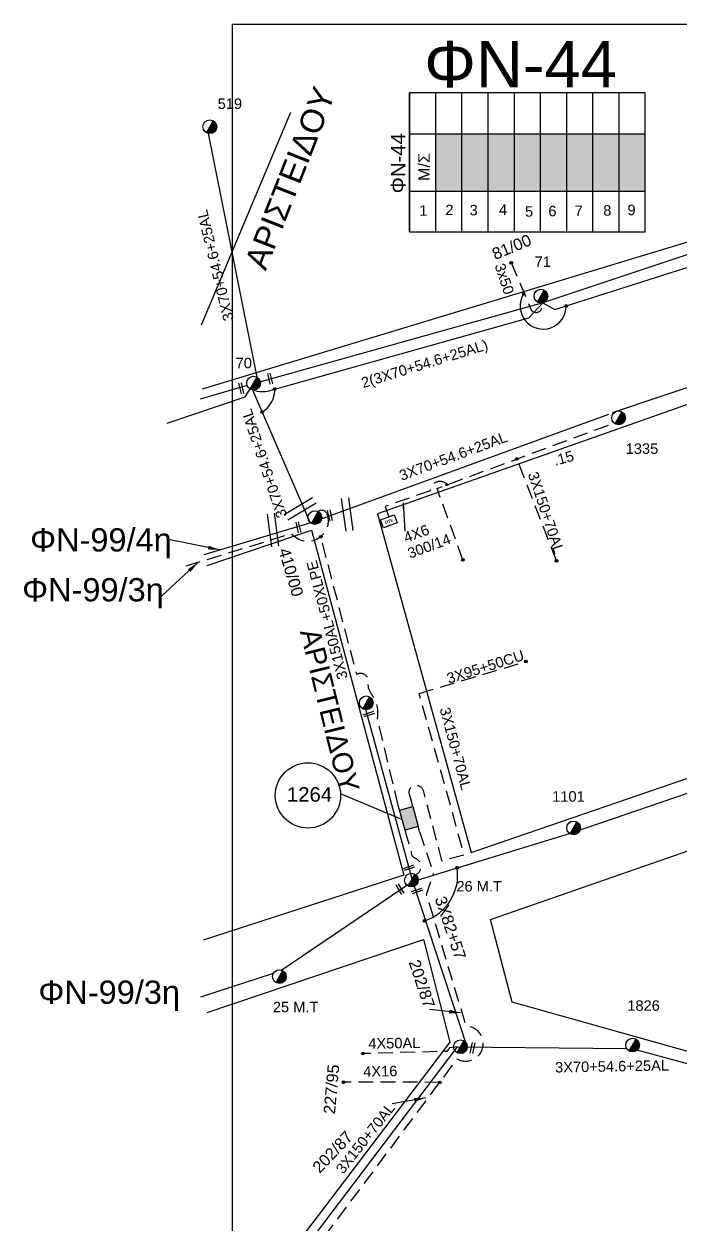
# Model space of a CAD drawing. Header units: millimetres. Extents: x 938 to 3112, y 793 to 1825.
# Drawn here: x 938.2 to 1051.1, y 1601.6 to 1808 of the extents above; entities that cross this region are included whole.
import ezdxf
from ezdxf.enums import TextEntityAlignment as Align

# ---------------------------------------------------------------- set-up
doc = ezdxf.new("R2010")
doc.units = ezdxf.units.MM
doc.linetypes.add('DASHED', pattern=[19.05, 12.7, -6.35])
for name, color, linetype in [('Link Box 4 Διευθύνσεων', 7, 'Continuous'), ('Pillar OTE', 7, 'Continuous'), ('Ασφαλειοκιβώτια Χ.Τ 9 αναχωρήσεων', 7, 'Continuous'), ('Γέφυρες Εναερίου Δικτύου', 7, 'Continuous'), ('Γυμνά εναέρια ΧΤ (2Φ)   3x50AL', 7, 'Continuous'), ('Εναέρια παροχή ΧΤ 4x16', 7, 'SYN_LINE'), ('Επιγραφές - Σχήματα', 7, 'Continuous'), ('Καλώδια ΧΤ   3x150+70AL', 7, 'DASHED'), ('Καλώδια ΧΤ   3x150AL+50XLPE', 7, 'DASHED'), ('Καλώδια ΧΤ   3x95+50CU', 7, 'DASHED'), ('Καλώδια ΧΤ   4x50AL', 7, 'DASHED'), ('Μηχανική τομή', 7, 'Continuous'), ('Στύλος ΦΜ', 7, 'Continuous'), ('Στύλος ΦΜ @ 1', 7, 'Continuous'), ('Συνδέσεις', 7, 'Continuous'), ('Συνεστραμμένα ΧΤ   3x70+54.6+25AL', 7, 'SYN_LINE'), ('Τομή', 7, 'Continuous'), ('Υπόβαθρο ΔΕΗ', 7, 'Continuous'), ('Υπόγεια Καλώδια Δικτύου ΧΤ   .15', 7, 'DASHED'), ('Υπόγεια καλώδια Παροχών ΧΤ   4x6', 7, 'DASHED')]:
    doc.layers.add(name, color=color, linetype=linetype)
doc.styles.get("Standard").update_dxf_attribs({"font": 'arial.ttf'})
doc.linetypes.add('SYN_LINE', pattern='A,0.5,-0.0001,["/\\/\\/\\/",Standard,S=0.1,R=0,X=0,Y=-0.05],-0.25', length=0.7501)
doc.dimstyles.new('ISO-25', dxfattribs={"dimtxt": 2.5, "dimasz": 2.5, "dimexe": 1.25, "dimexo": 0.625, "dimtad": 1, "dimtxsty": 'Standard', "dimcen": 2.5, "dimaunit": 2, "dimazin": 0, "dimtfac": 1, "dimtmove": 0, "dimatfit": 3, "dimfxl": 1, "dimarcsym": 0})

# ---------------------------------------------------------------- blocks, each defined once
blk = doc.blocks.new('ΑΣΦΑΛΕΙΟΚΙΒΩΤΙΟ ΥΠΟΣΤΑΘΜΟΥ 9 ΑΝΑΧΩΡΗΣΕΩΝ')
at = {"layer": 'Ασφαλειοκιβώτια Χ.Τ 9 αναχωρήσεων', "ltscale": 40}
for p, q in [((-23.8, 40.36), (24.02, 40.36)), ((-9.72, 40.36), (-9.72, -40.64)), ((9.94, 40.36), (9.94, -40.64)), ((-23.8, 31.36), (24.02, 31.36)), ((-23.8, 22.36), (24.02, 22.36)), ((-23.8, 13.36), (24.02, 13.36)), ((-23.8, 4.36), (24.02, 4.36)), ((-23.8, -4.64), (24.02, -4.64)), ((-23.8, -13.64), (24.02, -13.64)), ((-23.8, -22.64), (24.02, -22.64)), ((-23.8, -31.64), (24.02, -31.64))]:
    blk.add_line(p, q, dxfattribs=at)
at = {"layer": 'Ασφαλειοκιβώτια Χ.Τ 9 αναχωρήσεων'}
blk.add_lwpolyline([(-23.8, -40.64), (24.02, -40.64), (24.02, 40.36), (-23.8, 40.36)], close=True, dxfattribs=at)
for s, p in [('1', (-18.22, 37.06)), ('2', (-18.02, 28.07)), ('3', (-18.09, 19.73)), ('4', (-17.94, 9.66)), ('5', (-18.55, 0.71)), ('6', (-18.4, -7.35)), ('7', (-18.34, -16.37)), ('8', (-18.19, -26.2)), ('9', (-18.02, -34.53))]:
    blk.add_text(s, height=3.6, rotation=270, dxfattribs=at).set_placement(p)
at = {"layer": 'Ασφαλειοκιβώτια Χ.Τ 9 αναχωρήσεων', "ltscale": 40}
for tag, height, p in [('ΟΝΟΜΑ', 5, (-0.16, 44.31)), ('ΚΕΙΜΕΝΟ 1', 2, (17.06, 35.59)), ('ΚΕΙΜΕΝΟ 2', 2, (17.06, 26.88)), ('ΚΕΙΜΕΝΟ 3', 2, (17.06, 17.69)), ('ΚΕΙΜΕΝΟ 4', 2, (17.06, 8.71)), ('ΚΕΙΜΕΝΟ 5', 2, (17.06, -0.13)), ('ΚΕΙΜΕΝΟ 6', 2, (17.06, -9.05)), ('ΚΕΙΜΕΝΟ 7', 2, (17.06, -18.13)), ('ΚΕΙΜΕΝΟ 8', 2, (17.06, -26.85)), ('ΚΕΙΜΕΝΟ 9', 2, (17.06, -35.99)), ('ΣΧ', 2, (-0.1, -42.64))]:
    blk.add_attdef(tag, text='', height=height, dxfattribs=at).set_placement(p, align=Align.MIDDLE_CENTER)
blk = doc.blocks.new('LINK BOX 4 ΑΝΑΧΩΡΗΣΕΩΝ')
at = {"layer": 'Link Box 4 Διευθύνσεων', "ltscale": 40}
blk.add_hatch(color=256, dxfattribs=at).paths.add_polyline_path([(-3.54, 0), (-3.54, -4.67), (3.54, -4.67), (3.54, 0)])
for p, q in [((-3.54, 0), (-5.33, 0)), ((5.33, 0), (3.54, 0)), ((-3.54, -4.67), (-5.33, -4.67)), ((5.33, -4.67), (3.54, -4.67))]:
    blk.add_line(p, q, dxfattribs=at)
blk.add_lwpolyline([(-3.54, -4.67), (-3.54, 0), (3.54, 0), (3.54, -4.67)], close=True, dxfattribs=at)
blk = doc.blocks.new('ΥΠΑΡΧΩΝ ΤΣΙΜΕΝΤΕΝΙΟΣ ΣΤΥΛΟΣ')
at = {"layer": 'Στύλος ΦΜ'}
blk.add_hatch(color=256, dxfattribs=at).paths.add_polyline_path([(-1.29, -2.28, 0.574793), (2.62, 0, 0.268822), (1.3, 2.27)])
blk.add_line((-1.29, -2.28), (1.3, 2.27), dxfattribs=at)
blk.add_circle((0, 0), 2.62, dxfattribs=at)
at = {"layer": 'Στύλος ΦΜ', "flags": 4}
for tag, p in [('ΑΡΙΘΜΟΣ', (-4.68, 8.05)), ('ΤΥΠΟΣ', (-4.91, 3.03))]:
    blk.add_attdef(tag, p, '', height=4, dxfattribs=at)
blk = doc.blocks.new('ΤΟΜΗ')
at = {"layer": 'Τομή', "ltscale": 40}
for p, q in [((-5.68, 0), (5.68, 0)), ((5.68, -2.33), (-5.68, -2.33))]:
    blk.add_line(p, q, dxfattribs=at)
blk = doc.blocks.new('_ΣΥΝΔΕΣΗ')
at = {"layer": 'Συνδέσεις', "linetype": 'SYN_LINE', "ltscale": 40}
blk.add_hatch(color=256, dxfattribs=at).paths.add_polyline_path([(0.5, -0.01, 1), (-0.5, -0.01, 1)])
at = {"layer": 'Συνδέσεις'}
blk.add_circle((0, -0.01), 0.5, dxfattribs=at)
blk = doc.blocks.new('ΜΗΧΑΝΙΚΗ ΤΟΜΗ')
at = {"layer": 'Μηχανική τομή', "ltscale": 40}
for p, q in [((-1.89, 0.78), (1.89, 0.78)), ((1.89, 0), (-1.89, 0))]:
    blk.add_line(p, q, dxfattribs=at)
blk = doc.blocks.new('PILLAR ΟΤΕ')
at = {"layer": 'Pillar OTE', "ltscale": 40}
blk.add_lwpolyline([(-3.31, 2.02), (3.39, 2.02), (3.39, -1.99), (-3.31, -1.99)], close=True, dxfattribs=at)
at = {"layer": 'Pillar OTE', "insert": (-1.81, 0.71), "char_height": 1.3575, "width": 109.961, "attachment_point": 1}
blk.add_mtext('{\\fArial|b1|i0|c161|p34;OTE}', dxfattribs=at)
blk = doc.blocks.new('TSONTA XT1')
at = {"ltscale": 40}
h = blk.add_hatch(color=256, dxfattribs=at)
h.dxf.hatch_style = 1
h.paths.add_polyline_path([(596, 2487.7), (597.1, 2488.8), (596, 2489.9), (594.9, 2488.8)])
blk.add_lwpolyline([(594.9, 2488.8), (596, 2489.9), (597.1, 2488.8), (596, 2487.7)], close=True, dxfattribs=at)

msp = doc.modelspace()

# ---------------------------------------------------------------- hatches: boundary and pattern name
at = {"layer": 'Ασφαλειοκιβώτια Χ.Τ 9 αναχωρήσεων'}
for color, points in [(1, [(1013.46, 1789.07), (1008.96, 1789.07), (1008.96, 1779.24), (1013.46, 1779.24)]), (151, [(1013.46, 1789.07), (1013.46, 1779.24), (1017.96, 1779.24), (1017.96, 1789.07)]), (173, [(1017.96, 1789.07), (1017.96, 1779.24), (1022.46, 1779.24), (1022.46, 1789.07)]), (62, [(1022.46, 1789.07), (1022.46, 1779.24), (1026.96, 1779.24), (1026.96, 1789.07)]), (27, [(1026.96, 1789.07), (1026.96, 1779.24), (1031.46, 1779.24), (1031.46, 1789.07)]), (6, [(1031.46, 1789.07), (1031.46, 1779.24), (1035.96, 1779.24), (1035.96, 1789.07)]), (30, [(1035.96, 1789.07), (1035.96, 1779.24), (1040.46, 1779.24), (1040.46, 1789.07)]), (2, [(1040.46, 1789.07), (1040.46, 1779.24), (1044.96, 1779.24), (1044.96, 1789.07)])]:
    msp.add_hatch(color=color, dxfattribs=at).paths.add_polyline_path(points)

# ---------------------------------------------------------------- linework, layer by layer
at = {"layer": 'Γέφυρες Εναερίου Δικτύου', "color": 30, "linetype": 'DASHED', "ltscale": 0.2, "flags": 128}
msp.add_lwpolyline([(1005.05, 1660.52), (1005.49, 1661.63, 0.671266), (1005.46, 1664.47, -0.358997), (1004.82, 1665.63), (1003.94, 1668.48)], format="xyb", dxfattribs=at)
at = {"layer": 'Γυμνά εναέρια ΧΤ (2Φ)   3x50AL', "color": 151, "linetype": 'DASHED', "ltscale": 0.2}
msp.add_lwpolyline([(1021.93, 1766.94), (1025.26, 1759.02, 1.163857), (1027.01, 1759.98)], format="xyb", dxfattribs=at)
at = {"layer": 'Εναέρια παροχή ΧΤ 4x16', "color": 133, "linetype": 'DASHED', "ltscale": 0.2, "flags": 128}
msp.add_lwpolyline([(1009.65, 1625.96), (993.12, 1625.98)], dxfattribs=at)
at = {"layer": 'Επιγραφές - Σχήματα', "linetype": 'Continuous', "ltscale": 0.2}
for p in [(1003.13, 1671.17), (992.59, 1675.55)]:
    msp.add_line(p, (992.59, 1675.55), dxfattribs=at)
at = {"layer": 'Επιγραφές - Σχήματα'}
msp.add_lwpolyline([(974.02, 1807.96), (2963.81, 1807.96), (2963.81, 804.4), (974.02, 804.4)], close=True, dxfattribs=at)
at = {"layer": 'Επιγραφές - Σχήματα', "linetype": 'SYN_LINE', "ltscale": 15}
msp.add_lwpolyline([(962.77, 1739.3), (976.19, 1743.87), (977.12, 1745.26)], dxfattribs=at)
at = {"layer": 'Επιγραφές - Σχήματα', "linetype": 'Continuous', "ltscale": 0.2}
msp.add_circle((986.99, 1675.3), 5.61, dxfattribs=at)
for centre, radius, start, end in [((1027.42, 1759.44), 3.95, 148.123, 0.9263), ((976.93, 1745.05), 4.38, 298.987, 4.2313), ((1004.43, 1661.61), 8.3, 288.3766, 8.6355)]:
    msp.add_arc(centre, radius, start, end, dxfattribs=at)
at = {"layer": 'Καλώδια ΧΤ   3x150+70AL', "color": 133, "ltscale": 0.2}
msp.add_line((1006.19, 1669.1), (1008.57, 1661.93), dxfattribs=at)
at = {"layer": 'Καλώδια ΧΤ   3x150+70AL', "color": 27, "linetype": 'DASHED', "ltscale": 0.2, "flags": 128}
msp.add_lwpolyline([(1029.72, 1715.66), (1022.91, 1733.16)], dxfattribs=at)
at = {"layer": 'Καλώδια ΧΤ   3x150+70AL', "color": 30, "linetype": 'DASHED', "ltscale": 0.2, "flags": 128}
msp.add_lwpolyline([(1004.77, 1674.23), (1004.42, 1675.5, -0.994941), (1006.77, 1676.16), (1009.96, 1664.09), (1013.85, 1665.09), (1006.11, 1692.82)], format="xyb", dxfattribs=at)
at = {"layer": 'Καλώδια ΧΤ   3x150+70AL', "color": 133, "ltscale": 0.2, "flags": 128}
for points in [[(1012.66, 1629.99, 1.272687), (1014.2, 1635.61), (1007.38, 1658.29), (1008.57, 1661.93)], [(981.28, 1583.2), (986.86, 1583.53), (986.61, 1592.14, 0.442754), (987.5, 1596.29), (1012.66, 1629.99)]]:
    msp.add_lwpolyline(points, format="xyb", dxfattribs=at)
at = {"layer": 'Καλώδια ΧΤ   3x150+70AL', "color": 1, "linetype": 'Continuous', "ltscale": 0.2, "flags": 128}
msp.add_lwpolyline([(985.62, 1596.29), (1012.69, 1632.08)], dxfattribs=at)
at = {"layer": 'Καλώδια ΧΤ   3x150AL+50XLPE', "color": 30, "linetype": 'DASHED', "ltscale": 0.2, "flags": 128}
for points in [[(990.16, 1723.92, -0.881951), (984.18, 1720.3), (965.48, 1714.54)], [(1002.52, 1673.61), (998.94, 1688.52, 0.214697), (997.97, 1692.63, -0.19526), (997.37, 1694.78, 0.61275), (995.37, 1696.12), (989.2, 1719.79)]]:
    msp.add_lwpolyline(points, format="xyb", dxfattribs=at)
at = {"layer": 'Καλώδια ΧΤ   3x150AL+50XLPE', "color": 1, "linetype": 'Continuous', "ltscale": 0.2, "flags": 128}
msp.add_lwpolyline([(1014.36, 1632.07), (1005.05, 1660.52)], dxfattribs=at)
at = {"layer": 'Καλώδια ΧΤ   3x150AL+50XLPE', "color": 30, "linetype": 'DASHED', "ltscale": 0.2}
msp.add_arc((989.38, 1723.38), 0.949, 34.5337, 130.4822, dxfattribs=at)
at = {"layer": 'Καλώδια ΧΤ   3x95+50CU', "color": 30, "linetype": 'DASHED', "ltscale": 0.2, "flags": 128}
msp.add_lwpolyline([(1006.11, 1692.82), (1024.43, 1698.33)], dxfattribs=at)
at = {"layer": 'Καλώδια ΧΤ   4x50AL', "color": 1, "linetype": 'DASHED', "ltscale": 0.2, "flags": 128}
msp.add_lwpolyline([(1012.69, 1632.08), (1011.3, 1631.91), (1010.84, 1631.29), (996.44, 1630.9)], dxfattribs=at)
at = {"layer": 'Συνεστραμμένα ΧΤ   3x70+54.6+25AL', "linetype": 'SYN_LINE', "ltscale": 20, "flags": 128}
msp.add_lwpolyline([(978.24, 1747.23), (969.9, 1789.12)], dxfattribs=at)
at = {"layer": 'Συνεστραμμένα ΧΤ   3x70+54.6+25AL', "color": 30, "linetype": 'SYN_LINE', "ltscale": 20, "flags": 128}
for points in [[(1058.28, 1770.32), (1027.35, 1760.03), (978.26, 1746.28)], [(1005.05, 1660.52), (982.34, 1645.11)]]:
    msp.add_lwpolyline(points, dxfattribs=at)
at = {"layer": 'Συνεστραμμένα ΧΤ   3x70+54.6+25AL', "color": 151, "linetype": 'SYN_LINE', "ltscale": 20, "flags": 128}
for points in [[(1027.35, 1760.03), (1029.44, 1758.86), (1056.79, 1767.58, 0.242831), (1058.36, 1769.15), (1058.28, 1770.32)], [(977.44, 1745.1, 0.189706), (980.9, 1745.07), (1024.96, 1757.45), (1027.35, 1760.03)]]:
    msp.add_lwpolyline(points, format="xyb", dxfattribs=at)
at = {"layer": 'Συνεστραμμένα ΧΤ   3x70+54.6+25AL', "color": 27, "ltscale": 20, "flags": 128}
for points in [[(1039.34, 1741.13), (1107.32, 1763.98)], [(987.73, 1722.31), (1038.69, 1740.89)]]:
    msp.add_lwpolyline(points, dxfattribs=at)
at = {"layer": 'Συνεστραμμένα ΧΤ   3x70+54.6+25AL', "color": 30, "linetype": 'SYN_LINE', "ltscale": 10, "flags": 128}
msp.add_lwpolyline([(976.55, 1745.8), (968.44, 1743.47)], dxfattribs=at)
at = {"layer": 'Συνεστραμμένα ΧΤ   3x70+54.6+25AL', "color": 151, "linetype": 'SYN_LINE', "ltscale": 20, "flags": 128}
msp.add_lwpolyline([(987.39, 1722.21), (977.44, 1745.1)], dxfattribs=at)
at = {"layer": 'Συνεστραμμένα ΧΤ   3x70+54.6+25AL', "color": 2, "linetype": 'SYN_LINE', "ltscale": 20, "flags": 128}
msp.add_lwpolyline([(969.13, 1716.71), (987.73, 1722.31)], dxfattribs=at)
at = {"layer": 'Συνεστραμμένα ΧΤ   3x70+54.6+25AL', "color": 7, "linetype": 'SYN_LINE', "ltscale": 20, "flags": 128}
msp.add_lwpolyline([(1005.05, 1660.52), (996.75, 1690.73)], dxfattribs=at)
at = {"layer": 'Συνεστραμμένα ΧΤ   3x70+54.6+25AL', "color": 1, "linetype": 'SYN_LINE', "ltscale": 20, "flags": 128}
for points in [[(1032.16, 1668.85), (1032.82, 1669.05), (1084.57, 1686.74)], [(1005.05, 1660.52), (1031.94, 1668.78)], [(1012.69, 1632.08), (1041.78, 1631.77)], [(1042.46, 1631.76), (1042.67, 1631.76), (1069.08, 1624.6)]]:
    msp.add_lwpolyline(points, dxfattribs=at)
at = {"layer": 'Συνεστραμμένα ΧΤ   3x70+54.6+25AL', "color": 30, "linetype": 'SYN_LINE', "ltscale": 15, "flags": 128}
msp.add_lwpolyline([(981.04, 1644.69), (968.53, 1640.6)], dxfattribs=at)
at = {"layer": 'Υπόβαθρο ΔΕΗ', "flags": 128}
for points in [[(1061.83, 1799.52), (1056.61, 1771.74), (968.8, 1745.19)], [(1061.83, 1799.52), (1056.61, 1771.74), (968.8, 1745.19)], [(968.69, 1756.25), (984.06, 1792.8)], [(968.69, 1756.25), (984.06, 1792.8)], [(969.65, 1714.83), (987.59, 1720.92), (1003.5, 1661.6), (969.01, 1650.42)], [(969.65, 1714.83), (987.59, 1720.92), (1003.5, 1661.6), (969.01, 1650.42)], [(969.65, 1637.95), (1006.83, 1650.52), (1011.36, 1632.87), (983.14, 1595.64), (985.92, 1513.06)], [(969.65, 1637.95), (1006.83, 1650.52), (1011.36, 1632.87), (983.14, 1595.64), (985.92, 1513.06), (984.67, 1510.56)]]:
    msp.add_lwpolyline(points, dxfattribs=at)
for points in [[(1015.07, 1665.49), (1111.35, 1698.56), (1096.25, 1758.08), (998.92, 1723.71)], [(1094.76, 1583.83), (1068.83, 1588.49), (1070.88, 1626.04), (1022.07, 1639.75), (1018.38, 1653.95), (1107.98, 1685.13), (1113.52, 1681.44), (1100.91, 1612.79)], [(1094.76, 1583.83), (1068.83, 1588.49), (1070.88, 1626.04), (1022.07, 1639.75), (1018.38, 1653.95), (1107.98, 1685.13), (1113.52, 1681.44), (1100.91, 1612.79)]]:
    msp.add_lwpolyline(points, close=True, dxfattribs=at)
at = {"layer": 'Υπόγεια Καλώδια Δικτύου ΧΤ   .15', "color": 27, "linetype": 'DASHED', "ltscale": 0.2, "flags": 128}
msp.add_lwpolyline([(1013.64, 1715.81), (1009.19, 1728.09), (1039.89, 1739.44)], dxfattribs=at)
at = {"layer": 'Υπόγεια καλώδια Παροχών ΧΤ   4x6', "color": 27, "linetype": 'DASHED', "ltscale": 0.2}
msp.add_lwpolyline([(1010.98, 1728.75, 0.650449), (1007.99, 1727.7), (1000.25, 1724.97), (1000.88, 1723.2)], format="xyb", dxfattribs=at)

# ---------------------------------------------------------------- block references
at = {"layer": 'Link Box 4 Διευθύνσεων', "xscale": 0.5000000000001591, "yscale": 0.5000000000001591, "zscale": 0.5000000000001591, "rotation": 285.474836727071}
msp.add_blockref('LINK BOX 4 ΑΝΑΧΩΡΗΣΕΩΝ', (1005.48, 1671.67), dxfattribs=at)
at = {"layer": 'Pillar OTE', "xscale": 0.375, "yscale": 0.375, "zscale": 0.375, "rotation": 20.03098268995682}
msp.add_blockref('PILLAR ΟΤΕ', (1000.87, 1722.42), dxfattribs=at)
at = {"layer": 'Ασφαλειοκιβώτια Χ.Τ 9 αναχωρήσεων', "xscale": 0.5, "yscale": 0.5, "zscale": 0.5, "rotation": 90}
msp.add_blockref('ΑΣΦΑΛΕΙΟΚΙΒΩΤΙΟ ΥΠΟΣΤΑΘΜΟΥ 9 ΑΝΑΧΩΡΗΣΕΩΝ', (1024.65, 1784.1), dxfattribs=at).add_auto_attribs({'ΟΝΟΜΑ': 'ΦΝ-44'})
at = {"layer": 'Μηχανική τομή'}
for p, xscale, yscale, zscale, rotation in [((980.29, 1746.92), 0.4999999999999465, 0.4999999999999465, 0.4999999999999465, 283.000810152993), ((975.33, 1745.27), 0.4999999999999465, 0.4999999999999465, 0.4999999999999465, 283.000810152993), ((990.59, 1723.39), 0.4999999999999465, 0.4999999999999465, 0.4999999999999465, 283.000810152993), ((985.16, 1721.36), 0.4999999999999465, 0.4999999999999465, 0.4999999999999465, 283.000810152993), ((997.4, 1689.48), 0.4999999999999545, 0.4999999999999545, 0.4999999999999545, 198.140585131592), ((1004.29, 1663.05), 0.4999999999999545, 0.4999999999999545, 0.4999999999999545, 198.140585131592), ((1002.65, 1659.11), 0.4999999999999977, 0.4999999999999977, 0.4999999999999977, 299.5167734736649), ((1005.69, 1659.07), 0.4999999999999545, 0.4999999999999545, 0.4999999999999545, 198.140585131592), ((1015.48, 1631.82), 0.5000000000000652, 0.5000000000000652, 0.5000000000000652, 78.19104694729292)]:
    msp.add_blockref('ΜΗΧΑΝΙΚΗ ΤΟΜΗ', p, dxfattribs=dict(at, xscale=xscale, yscale=yscale, zscale=zscale, rotation=rotation))
at = {"layer": 'Στύλος ΦΜ @ 1', "ltscale": 40}
ref = msp.add_blockref('ΥΠΑΡΧΩΝ ΤΣΙΜΕΝΤΕΝΙΟΣ ΣΤΥΛΟΣ', (970.13, 1790.28), dxfattribs=dict(at, xscale=0.4499999999998181, yscale=0.4499999999998181, zscale=0.4499999999998181))
ref.add_attrib('ΤΥΠΟΣ', '519', (971.47, 1793.35), dxfattribs={"layer": 'Στύλος ΦΜ', "height": 1.8, "flags": 4})
ref = msp.add_blockref('ΥΠΑΡΧΩΝ ΤΣΙΜΕΝΤΕΝΙΟΣ ΣΤΥΛΟΣ', (970.13, 1790.28), dxfattribs=dict(at, xscale=0.4499999999998181, yscale=0.4499999999998181, zscale=0.4499999999998181))
ref.add_attrib('ΤΥΠΟΣ', '519', (971.47, 1793.35), dxfattribs={"layer": 'Στύλος ΦΜ', "height": 1.8, "flags": 4})
ref = msp.add_blockref('ΥΠΑΡΧΩΝ ΤΣΙΜΕΝΤΕΝΙΟΣ ΣΤΥΛΟΣ', (1027.03, 1761.16), dxfattribs=dict(at, xscale=0.4499999999998181, yscale=0.4499999999998181, zscale=0.4499999999998181))
ref.add_attrib('ΤΥΠΟΣ', '71', (1025.96, 1766.18), dxfattribs={"layer": 'Στύλος ΦΜ', "height": 1.8, "flags": 4})
ref = msp.add_blockref('ΥΠΑΡΧΩΝ ΤΣΙΜΕΝΤΕΝΙΟΣ ΣΤΥΛΟΣ', (977.65, 1746.21), dxfattribs=dict(at, xscale=0.4499999999998181, yscale=0.4499999999998181, zscale=0.4499999999998181))
ref.add_attrib('ΤΥΠΟΣ', '70', (974.56, 1748.76), dxfattribs={"layer": 'Στύλος ΦΜ', "height": 1.8, "flags": 4})
ref = msp.add_blockref('ΥΠΑΡΧΩΝ ΤΣΙΜΕΝΤΕΝΙΟΣ ΣΤΥΛΟΣ', (1040.39, 1740.23), dxfattribs=dict(at, xscale=0.4499999999998181, yscale=0.4499999999998181, zscale=0.4499999999998181))
ref.add_attrib('ΤΥΠΟΣ', '1335', (1041.61, 1734.03), dxfattribs={"layer": 'Στύλος ΦΜ', "height": 1.8, "flags": 4})
ref = msp.add_blockref('ΥΠΑΡΧΩΝ ΤΣΙΜΕΝΤΕΝΙΟΣ ΣΤΥΛΟΣ', (1040.39, 1740.23), dxfattribs=dict(at, xscale=0.4499999999998181, yscale=0.4499999999998181, zscale=0.4499999999998181))
ref.add_attrib('ΤΥΠΟΣ', '1335', (1041.61, 1734.03), dxfattribs={"layer": 'Στύλος ΦΜ', "height": 1.8, "flags": 4})
at = {"layer": 'Στύλος ΦΜ @ 1', "ltscale": 40, "xscale": 0.4499999999998181, "yscale": 0.4499999999998181, "zscale": 0.4499999999998181}
for p in [(988.18, 1723.08), (988.18, 1723.08), (997.01, 1691.22), (997.01, 1691.22), (1013.21, 1632.09), (1013.21, 1632.09)]:
    msp.add_blockref('ΥΠΑΡΧΩΝ ΤΣΙΜΕΝΤΕΝΙΟΣ ΣΤΥΛΟΣ', p, dxfattribs=at)
at = {"layer": 'Στύλος ΦΜ @ 1', "ltscale": 40}
ref = msp.add_blockref('ΥΠΑΡΧΩΝ ΤΣΙΜΕΝΤΕΝΙΟΣ ΣΤΥΛΟΣ', (1032.65, 1669.72), dxfattribs=dict(at, xscale=0.4499999999998181, yscale=0.4499999999998181, zscale=0.4499999999998181))
ref.add_attrib('ΤΥΠΟΣ', '1101', (1028.97, 1674.23), dxfattribs={"layer": 'Στύλος ΦΜ', "height": 1.8, "flags": 4})
ref = msp.add_blockref('ΥΠΑΡΧΩΝ ΤΣΙΜΕΝΤΕΝΙΟΣ ΣΤΥΛΟΣ', (1032.65, 1669.72), dxfattribs=dict(at, xscale=0.4499999999998181, yscale=0.4499999999998181, zscale=0.4499999999998181))
ref.add_attrib('ΤΥΠΟΣ', '1101', (1028.97, 1674.23), dxfattribs={"layer": 'Στύλος ΦΜ', "height": 1.8, "flags": 4})
ref = msp.add_blockref('ΥΠΑΡΧΩΝ ΤΣΙΜΕΝΤΕΝΙΟΣ ΣΤΥΛΟΣ', (1004.78, 1660.74), dxfattribs=dict(at, xscale=0.4499999999998181, yscale=0.4499999999998181, zscale=0.4499999999998181))
ref.add_attrib('ΤΥΠΟΣ', '26 M.T', (1012.51, 1658.78), dxfattribs={"layer": 'Στύλος ΦΜ', "height": 1.8, "flags": 4})
ref = msp.add_blockref('ΥΠΑΡΧΩΝ ΤΣΙΜΕΝΤΕΝΙΟΣ ΣΤΥΛΟΣ', (1004.78, 1660.74), dxfattribs=dict(at, xscale=0.4499999999998181, yscale=0.4499999999998181, zscale=0.4499999999998181))
ref.add_attrib('ΤΥΠΟΣ', '26 M.T', (1012.51, 1658.78), dxfattribs={"layer": 'Στύλος ΦΜ', "height": 1.8, "flags": 4})
ref = msp.add_blockref('ΥΠΑΡΧΩΝ ΤΣΙΜΕΝΤΕΝΙΟΣ ΣΤΥΛΟΣ', (982.09, 1644.15), dxfattribs=dict(at, xscale=0.4499999999998181, yscale=0.4499999999998181, zscale=0.4499999999998181))
ref.add_attrib('ΤΥΠΟΣ', '25 M.T', (980.96, 1638.01), dxfattribs={"layer": 'Στύλος ΦΜ', "height": 1.8, "flags": 4})
ref = msp.add_blockref('ΥΠΑΡΧΩΝ ΤΣΙΜΕΝΤΕΝΙΟΣ ΣΤΥΛΟΣ', (982.09, 1644.15), dxfattribs=dict(at, xscale=0.4499999999998181, yscale=0.4499999999998181, zscale=0.4499999999998181))
ref.add_attrib('ΤΥΠΟΣ', '25 M.T', (980.96, 1638.01), dxfattribs={"layer": 'Στύλος ΦΜ', "height": 1.8, "flags": 4})
ref = msp.add_blockref('ΥΠΑΡΧΩΝ ΤΣΙΜΕΝΤΕΝΙΟΣ ΣΤΥΛΟΣ', (1042.8, 1632.36), dxfattribs=dict(at, xscale=0.4499999999998181, yscale=0.4499999999998181, zscale=0.4499999999998181))
ref.add_attrib('ΤΥΠΟΣ', '1826', (1041.89, 1638.26), dxfattribs={"layer": 'Στύλος ΦΜ', "height": 1.8, "flags": 4})
ref = msp.add_blockref('ΥΠΑΡΧΩΝ ΤΣΙΜΕΝΤΕΝΙΟΣ ΣΤΥΛΟΣ', (1042.8, 1632.36), dxfattribs=dict(at, xscale=0.4499999999998181, yscale=0.4499999999998181, zscale=0.4499999999998181))
ref.add_attrib('ΤΥΠΟΣ', '1826', (1041.89, 1638.26), dxfattribs={"layer": 'Στύλος ΦΜ', "height": 1.8, "flags": 4})
at = {"layer": 'Συνδέσεις', "xscale": 0.4500000000000455, "yscale": 0.4500000000000455, "zscale": 0.4500000000000455}
for p in [(1021.93, 1766.9), (1024.07, 1761.53), (1031.37, 1759.48), (981.31, 1745.19), (979.11, 1741.26), (1022.91, 1733.17), (989.2, 1719.79), (1013.64, 1715.82), (1029.72, 1715.66), (1024.43, 1698.33), (1012.64, 1662.86), (1007.05, 1653.74), (996.45, 1630.9), (993.12, 1625.98), (1009.65, 1625.96)]:
    msp.add_blockref('_ΣΥΝΔΕΣΗ', p, dxfattribs=at)
at = {"layer": 'Συνδέσεις', "xscale": 0.2, "yscale": 0.2, "zscale": 0.2, "rotation": 19.26541430024804}
msp.add_blockref('TSONTA XT1', (1062.59, 1219.51), dxfattribs=at)
at = {"layer": 'Τομή'}
for p, xscale, yscale, zscale, rotation in [((985.36, 1725.08), 0.4999999999999861, 0.4999999999999861, 0.4999999999999861, 30.94224067874243), ((985.36, 1725.08), 0.4999999999999861, 0.4999999999999861, 0.4999999999999861, 30.94224067874243), ((994.32, 1723.69), 0.5000000000000022, 0.5000000000000022, 0.5000000000000022, 277.7716903008264), ((994.32, 1723.69), 0.5000000000000022, 0.5000000000000022, 0.5000000000000022, 277.7716903008264), ((981.56, 1721.01), 0.5000000000000022, 0.5000000000000022, 0.5000000000000022, 277.7716903008264), ((981.56, 1721.01), 0.5000000000000022, 0.5000000000000022, 0.5000000000000022, 277.7716903008264)]:
    msp.add_blockref('ΤΟΜΗ', p, dxfattribs=dict(at, xscale=xscale, yscale=yscale, zscale=zscale, rotation=rotation))

# ---------------------------------------------------------------- texts
at = {"layer": 'Γυμνά εναέρια ΧΤ (2Φ)   3x50AL', "linetype": 'DASHED', "ltscale": 0.2}
msp.add_text('3x50', height=1.8, rotation=288.4513, dxfattribs=at).set_placement((1020.77, 1764.14), align=Align.MIDDLE)
at = {"layer": 'Εναέρια παροχή ΧΤ 4x16', "ltscale": 20}
msp.add_text('4X16', height=1.8, rotation=1.0599, dxfattribs=at).set_placement((999.43, 1627.87), align=Align.MIDDLE)
at = {"layer": 'Επιγραφές - Σχήματα', "linetype": 'DASHED', "ltscale": 0.2, "attachment_point": 1}
for s, insert, char_height, width in [('ΦΝ-44', (1006.96, 1805.05), 8, 24.9768), ('ΦΝ-99/4η', (939.24, 1721.25), 4, 17.2922), ('ΦΝ-99/3η', (937.87, 1712.67), 4, 17.2922), ('ΦΝ-99/3η', (940.66, 1643.46), 4, 17.2922)]:
    msp.add_mtext(s, dxfattribs=dict(at, insert=insert, char_height=char_height, width=width))
for s, insert, char_height, width, rotation in [('ΑΡΙΣΤΕΙΔΟΥ', (976.01, 1766.84), 4, 17.2922, 68.556), ('Μ/Σ', (1005.94, 1780.95), 2, 5.7575, 90), ('81/00', (1018.4, 1769.21), 2, 17.7581, 22.5572), ('410/00', (983.82, 1718.06), 2, 17.7581, 286.6983), ('ΑΡΙΣΤΕΙΔΟΥ', (988.99, 1704.33), 3.5, 60.613, 283.9054), ('3Χ82+57', (1010.66, 1658.19), 2, 17.7581, 288.5056), ('202/87', (1006.17, 1647.27), 2, 17.7581, 288.5056), ('227/95', (989.64, 1620.61), 2, 17.7581, 84.8462), ('202/87', (987.56, 1611.57), 2, 17.7581, 46.6665)]:
    msp.add_mtext(s, dxfattribs=dict(at, insert=insert, char_height=char_height, width=width, rotation=rotation))
at = {"layer": 'Επιγραφές - Σχήματα', "linetype": 'Continuous', "ltscale": 0.2, "insert": (983.37, 1676.72), "char_height": 2.5, "width": 5.2333, "attachment_point": 1}
msp.add_mtext('1264', dxfattribs=at)
at = {"layer": 'Καλώδια ΧΤ   3x150+70AL', "ltscale": 0.2}
for rotation, p in [(288.4513, (1027.93, 1723.93)), (285.0822, (1012.37, 1683.36)), (51.7625, (996.86, 1616.36))]:
    msp.add_text('3X150+70AL', height=1.8, rotation=rotation, dxfattribs=at).set_placement(p, align=Align.MIDDLE)
at = {"layer": 'Καλώδια ΧΤ   3x150AL+50XLPE', "ltscale": 0.2}
msp.add_text('3X150AL+50XLPE', height=1.8, rotation=104.8721, dxfattribs=at).set_placement((990.29, 1705.47), align=Align.MIDDLE)
at = {"layer": 'Καλώδια ΧΤ   3x95+50CU', "ltscale": 0.2}
msp.add_text('3X95+50CU', height=1.8, rotation=17.4801, dxfattribs=at).set_placement((1017.49, 1697.43), align=Align.MIDDLE)
at = {"layer": 'Καλώδια ΧΤ   4x50AL', "ltscale": 0.2}
msp.add_text('4X50AL', height=1.8, rotation=0.8061, dxfattribs=at).set_placement((1001.84, 1632.7), align=Align.MIDDLE)
at = {"layer": 'Συνεστραμμένα ΧΤ   3x70+54.6+25AL', "ltscale": 20}
for s, rotation, p in [('3X70+54.6+25AL', 103.7131, (971.08, 1766.45)), ('2(3X70+54.6+25AL)', 17.2135, (1007.1, 1749.33)), ('3X70+54.6+25AL', 108.4513, (979.48, 1732.38)), ('3X70+54.6+25AL', 20.4444, (1011.96, 1733.64)), ('3X70+54.6+25AL', 1.0406, (1039.26, 1628.72))]:
    msp.add_text(s, height=1.8, rotation=rotation, dxfattribs=at).set_placement(p, align=Align.MIDDLE)
at = {"layer": 'Συνεστραμμένα ΧΤ   3x70+54.6+25AL', "ltscale": 20, "char_height": 1.8, "width": 17.7581, "attachment_point": 1, "rotation": 20.4444}
for s, insert in [('4Χ6', (1003.22, 1720.4)), ('300/14', (1003.9, 1717.68))]:
    msp.add_mtext(s, dxfattribs=dict(at, insert=insert))
at = {"layer": 'Υπόγεια Καλώδια Δικτύου ΧΤ   .15', "ltscale": 0.2}
msp.add_text('.15', height=1.8, rotation=15.6101, dxfattribs=at).set_placement((1030.95, 1733.3), align=Align.MIDDLE)

# ---------------------------------------------------------------- leaders
at = {"layer": 'Επιγραφές - Σχήματα', "ltscale": 40}
for points, override in [([(1003.34, 1725.64), (1003.63, 1720.72)], {"dimasz": 1, "dimtad": 0}), ([(971.83, 1717.53), (963.31, 1719.24)], {"dimasz": 2, "dimtad": 0}), ([(968.06, 1715.33), (961.82, 1709.59)], {"dimasz": 2, "dimtad": 0}), ([(1013.24, 1637.9), (1007.91, 1638.48)], {"dimasz": 2, "dimtad": 0}), ([(1007.26, 1623.31), (1001.45, 1622.24)], {"dimasz": 2, "dimtad": 0})]:
    msp.add_leader(points, dimstyle='ISO-25', override=override, dxfattribs=at)

doc.saveas('drawing.dxf')
